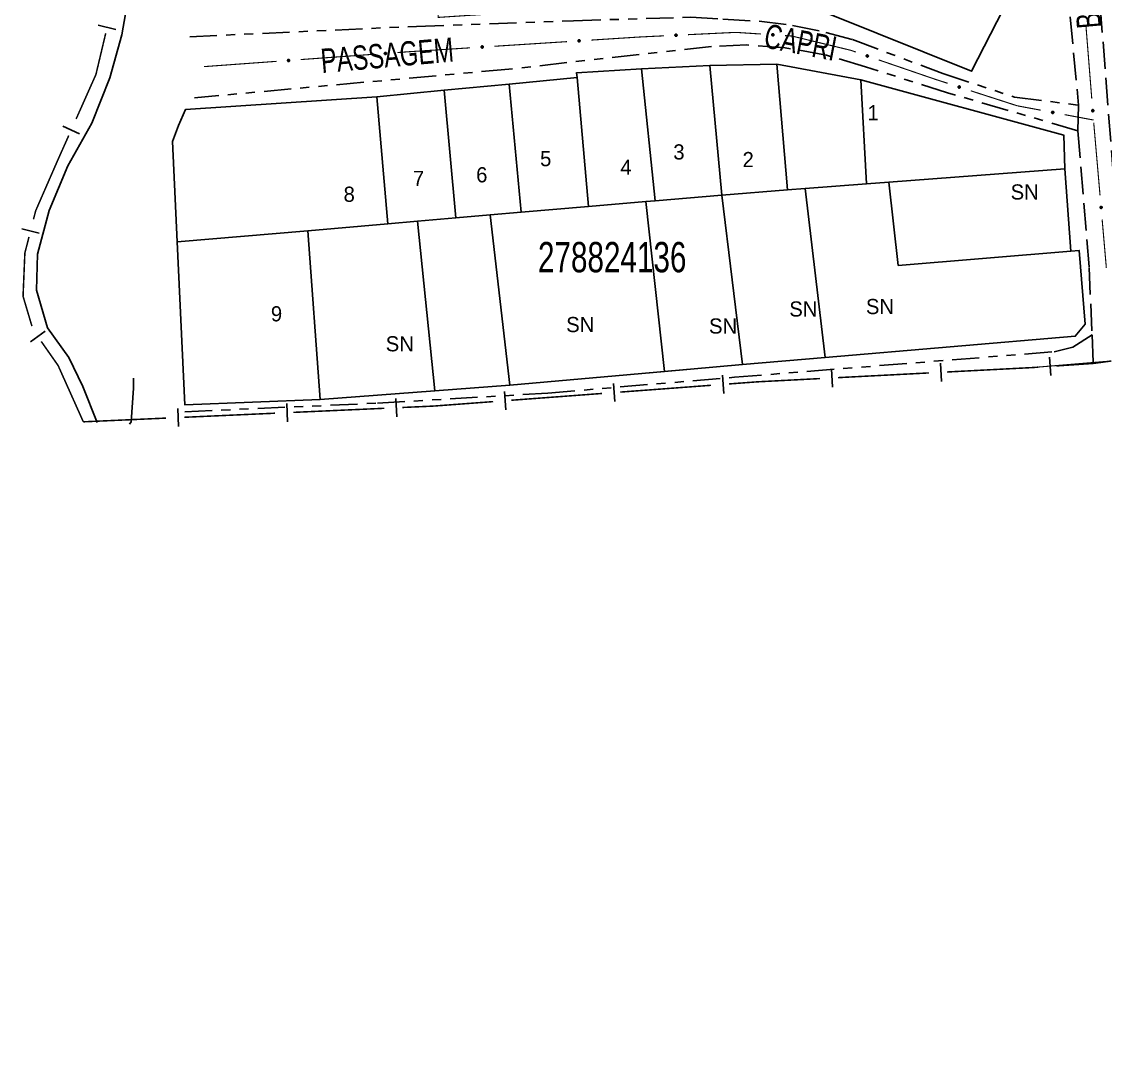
# Model space of a CAD drawing. Extents: x 203555 to 204724, y 4873703 to 4874787.
# Drawn here: x 203559.3 to 203737.9, y 4874128.2 to 4874298.3 of the extents above; entities that cross this region are included whole.
import ezdxf
from ezdxf.enums import TextEntityAlignment as Align

# ---------------------------------------------------------------- set-up
doc = ezdxf.new("R2010")
doc.units = 0
doc.header["$LTSCALE"] = 1.5
doc.header["$MEASUREMENT"] = 0
doc.linetypes.add('TRACO_11', pattern=[8, 3, -1, 3, -1])
doc.linetypes.add('TRACO_25', pattern=[8, 3, -1, 1, -1, 1, -1])
for name, color, linetype in [('CD_MALHA_LOTES', 7, 'CONTINUOUS'), ('CD_TXT_QUADRA', 7, 'CONTINUOUS'), ('HD-CURSO-PERENE', 170, 'CONTINUOUS'), ('HD-PRAIA', 251, 'CONTINUOUS'), ('LM-LIM-SETORES-BAIRROS', 250, 'CONTINUOUS'), ('RU-QUADRA', 210, 'CONTINUOUS'), ('SV-EIXO-RUA-N-PAV', 6, 'CONTINUOUS'), ('SV-EIXO-RUA-PAV', 20, 'CONTINUOUS'), ('SV-RUA-NAO-PAV', 7, 'CONTINUOUS'), ('SV-RUA-PAVIM', 7, 'CONTINUOUS'), ('SV-TXT-RUA-N-PAV', 7, 'CONTINUOUS'), ('SV-TXT-RUA-PAV', 7, 'CONTINUOUS'), ('Th_NmrPort', 1, 'CONTINUOUS')]:
    doc.layers.add(name, color=color, linetype=linetype)
doc.styles.add('ARIAL', font='ARIAL.SHX')

msp = doc.modelspace()

# ---------------------------------------------------------------- linework, layer by layer
at = {"layer": 'CD_MALHA_LOTES', "linetype": 'Continuous', "flags": 128}
for points in [[(203728.41, 4874314.66), (203715.880556, 4874290.084765)], [(203715.880556, 4874290.084765), (203676.578787, 4874305.941931)], [(203650.721229, 4874289.830282), (203661.453152, 4874290.482007)], [(203661.453152, 4874290.482007), (203672.691941, 4874291.035282)], [(203663.694954, 4874268.749894), (203661.453152, 4874290.482007)], [(203672.691941, 4874291.035282), (203683.747282, 4874291.252947)], [(203674.66905, 4874269.682952), (203672.691941, 4874291.035282)], [(203683.747282, 4874291.252947), (203697.619673, 4874288.67196)], [(203685.514184, 4874270.513932), (203683.747282, 4874291.252947)], [(203639.639369, 4874287.975632), (203650.844919, 4874289.052849)], [(203650.844919, 4874289.052849), (203650.721229, 4874289.830282)], [(203652.697471, 4874267.814848), (203650.844919, 4874289.052849)], [(203697.619673, 4874288.67196), (203731.051171, 4874279.542582)], [(203698.544935, 4874271.51238), (203697.619673, 4874288.67196)], [(203617.820628, 4874285.878144), (203628.915486, 4874286.94472)], [(203628.915486, 4874286.94472), (203639.639369, 4874287.975632)], [(203630.833683, 4874265.931949), (203628.915486, 4874286.94472)], [(203641.610737, 4874266.872213), (203639.639369, 4874287.975632)], [(203617.820628, 4874285.878144), (203586.300773, 4874283.797082), (203585.140106, 4874281.167988), (203584.141461, 4874278.477169), (203584.91122, 4874261.96506)], [(203619.631237, 4874264.95457), (203617.820628, 4874285.878144)], [(203731.051171, 4874279.542582), (203731.229359, 4874274.01674)], [(203702.244737, 4874271.795868), (203731.229359, 4874274.01674)], [(203731.229359, 4874274.01674), (203732.231533, 4874260.439242)], [(203688.408696, 4874270.735717), (203685.514184, 4874270.513932)], [(203688.408696, 4874270.735717), (203698.544935, 4874271.51238)], [(203691.745735, 4874242.919482), (203688.408696, 4874270.735717)], [(203702.244737, 4874271.795868), (203698.544935, 4874271.51238)], [(203703.778563, 4874258.060236), (203702.244737, 4874271.795868)], [(203663.694954, 4874268.749894), (203674.66905, 4874269.682952)], [(203674.66905, 4874269.682952), (203685.514184, 4874270.513932)], [(203678.105903, 4874241.763114), (203674.66905, 4874269.682952)], [(203652.697471, 4874267.814848), (203641.610737, 4874266.872213)], [(203662.19046, 4874268.621976), (203652.697471, 4874267.814848)], [(203662.19046, 4874268.621976), (203663.694954, 4874268.749894)], [(203665.218067, 4874240.61952), (203662.19046, 4874268.621976)], [(203624.530528, 4874265.382018), (203619.631237, 4874264.95457)], [(203624.530528, 4874265.382018), (203630.833683, 4874265.931949)], [(203627.389451, 4874237.398737), (203624.530528, 4874265.382018)], [(203636.506051, 4874266.426845), (203630.833683, 4874265.931949)], [(203636.506051, 4874266.426845), (203641.610737, 4874266.872213)], [(203639.773266, 4874238.326041), (203636.506051, 4874266.426845)], [(203584.91122, 4874261.96506), (203606.43287, 4874263.803054)], [(203606.43287, 4874263.803054), (203619.631237, 4874264.95457)], [(203608.474872, 4874235.982407), (203606.43287, 4874263.803054)], [(203584.91122, 4874261.96506), (203586.162914, 4874235.114921)], [(203733.594179, 4874260.553175), (203734.601383, 4874248.399157), (203732.944146, 4874246.412233), (203691.745735, 4874242.919482)], [(203732.231533, 4874260.439242), (203703.778563, 4874258.060236)], [(203732.231533, 4874260.439242), (203733.594179, 4874260.553175)], [(203691.745735, 4874242.919482), (203678.105903, 4874241.763114)], [(203665.218067, 4874240.61952), (203639.773266, 4874238.326041)], [(203678.105903, 4874241.763114), (203665.218067, 4874240.61952)], [(203627.389451, 4874237.398737), (203608.474872, 4874235.982407)], [(203639.773266, 4874238.326041), (203627.389451, 4874237.398737)], [(203586.162914, 4874235.114921), (203608.474872, 4874235.982407)]]:
    msp.add_lwpolyline(points, dxfattribs=at)
at = {"layer": 'HD-CURSO-PERENE', "linetype": 'Continuous'}
msp.add_polyline3d([(203571.693726, 4874232.181125, 2.282134), (203569.351568, 4874238.131266, 2.282134), (203567.069598, 4874242.913961, 2.282134), (203563.546529, 4874247.817144, 2.282134), (203561.692812, 4874254.012677, 2.282134), (203561.868386, 4874259.919332, 2.282134), (203563.834223, 4874267.107963, 2.282134), (203566.884962, 4874274.477807, 2.282134), (203570.834623, 4874281.547974, 2.282134), (203573.822348, 4874289.007827, 2.282134), (203575.794146, 4874296.075239, 2.282134), (203577.014163, 4874303.084283, 2.282134)], dxfattribs=at)
at = {"layer": 'HD-PRAIA', "linetype": 'Continuous'}
msp.add_polyline3d([(203577.074079, 4874231.895336, 3.242477), (203577.346954, 4874232.30336, 3.242477), (203577.701952, 4874237.851357, 3.242477), (203577.730782, 4874239.505929, 3.242477)], dxfattribs=at)
at = {"layer": 'LM-LIM-SETORES-BAIRROS'}
for points in [[(203574.821886, 4874296.975081), (203571.903077, 4874297.668298)], [(203568.812808, 4874279.793822), (203566.072546, 4874281.014872)], [(203562.181772, 4874263.373056), (203559.275018, 4874264.115206)], [(203563.164452, 4874247.217093), (203560.706757, 4874245.496706)], [(203728.710054, 4874242.937909), (203728.913188, 4874239.944794)], [(203692.785062, 4874241.028722), (203692.940348, 4874238.032744)], [(203710.760931, 4874241.960441), (203710.916218, 4874238.964463)], [(203656.83331, 4874238.620322), (203657.057402, 4874235.628703)], [(203674.783023, 4874239.96487), (203675.007114, 4874236.973251)], [(203638.883597, 4874237.275774), (203639.107689, 4874234.284155)], [(203602.9858, 4874235.309142), (203603.120409, 4874232.312163)], [(203620.967671, 4874236.116796), (203621.10228, 4874233.119818)], [(203585.003929, 4874234.501487), (203585.138538, 4874231.504508)]]:
    msp.add_lwpolyline(points, dxfattribs=at)
at = {"layer": 'LM-LIM-SETORES-BAIRROS', "const_width": 0.25}
for points in [[(203571.515293, 4874289.544054), (203573.131409, 4874296.348753)], [(203568.25671, 4874282.231189), (203571.512843, 4874289.538555)], [(203571.512843, 4874289.538555), (203571.515293, 4874289.544054)], [(203565.138463, 4874275.233262), (203567.035661, 4874279.490926)], [(203561.579302, 4874267.076851), (203565.002974, 4874274.922766)], [(203565.002974, 4874274.922766), (203565.138463, 4874275.233262)], [(203561.470545, 4874266.650884), (203561.579302, 4874267.076851)], [(203561.223161, 4874265.681967), (203561.470545, 4874266.650884)], [(203559.799722, 4874260.106828), (203560.481012, 4874262.775214)], [(203559.78948, 4874259.861027), (203559.799722, 4874260.106828)], [(203559.503125, 4874252.988506), (203559.78948, 4874259.861027)], [(203559.537753, 4874252.872029), (203559.503125, 4874252.988506)], [(203560.962605, 4874248.079347), (203559.537753, 4874252.872029)], [(203565.286762, 4874241.569532), (203562.509067, 4874245.537668)], [(203736.787422, 4874242.04058), (203735.928253, 4874241.924337)], [(203738.924878, 4874242.329772), (203736.787422, 4874242.04058)], [(203565.350654, 4874241.426917), (203565.286762, 4874241.569532)], [(203569.439116, 4874232.300884), (203565.350654, 4874241.426917)], [(203708.841256, 4874240.358927), (203693.861364, 4874239.582495)], [(203725.860132, 4874241.241044), (203711.837234, 4874240.514214)], [(203726.816211, 4874241.305928), (203725.860132, 4874241.241044)], [(203735.928253, 4874241.924337), (203729.809326, 4874241.509063)], [(203680.545502, 4874238.892314), (203675.892275, 4874238.543758)], [(203680.878791, 4874238.909587), (203680.545502, 4874238.892314)], [(203690.865386, 4874239.427209), (203680.878791, 4874238.909587)], [(203654.950943, 4874236.975118), (203639.992849, 4874235.854661)], [(203672.900656, 4874238.319666), (203657.942562, 4874237.19921)], [(203627.160401, 4874234.89343), (203622.033968, 4874234.663177)], [(203628.026374, 4874234.958296), (203627.160401, 4874234.89343)], [(203637.001231, 4874235.63057), (203628.026374, 4874234.958296)], [(203601.055119, 4874233.720913), (203586.070226, 4874233.047867)], [(203619.03699, 4874234.528568), (203604.052097, 4874233.855522)], [(203570.08634, 4874232.329952), (203569.439116, 4874232.300884)], [(203583.073247, 4874232.913258), (203570.08634, 4874232.329952)]]:
    msp.add_lwpolyline(points, dxfattribs=at)
at = {"layer": 'RU-QUADRA', "linetype": 'Continuous', "const_width": 0.18, "flags": 128}
for points in [[(203725.19312, 4874359.850662), (203726.5588, 4874340.471883), (203728.41, 4874314.66), (203727.396079, 4874312.671297), (203722.710442, 4874303.47965), (203720.822647, 4874299.777275), (203716.43, 4874291.16), (203715.880556, 4874290.084765), (203676.578787, 4874305.941931), (203677.031109, 4874300.365656), (203664.341547, 4874301.336474), (203651.866854, 4874300.52184), (203627.95, 4874298.96), (203627.51, 4874304.93), (203589.34, 4874302.81), (203590.580836, 4874340.639703), (203559.489405, 4874353.184226), (203580.47, 4874390.73), (203634.4, 4874445.34), (203652.41, 4874429.21), (203662.2, 4874419.9), (203688.84, 4874394.59)], [(203731.051171, 4874279.542582), (203697.619673, 4874288.67196), (203683.747282, 4874291.252947), (203672.691941, 4874291.035282), (203661.453152, 4874290.482007), (203650.721229, 4874289.830282), (203650.844919, 4874289.052849), (203639.639369, 4874287.975632), (203628.915486, 4874286.94472), (203617.820628, 4874285.878144), (203586.300773, 4874283.797082), (203585.140106, 4874281.167988), (203584.141461, 4874278.477169), (203584.91122, 4874261.96506), (203586.162914, 4874235.114921), (203608.474872, 4874235.982407), (203627.389451, 4874237.398737), (203639.773266, 4874238.326041), (203665.218067, 4874240.61952), (203678.105903, 4874241.763114), (203732.944146, 4874246.412233), (203734.601383, 4874248.399157), (203733.594179, 4874260.553175), (203732.231533, 4874260.439242), (203731.229359, 4874274.01674)]]:
    msp.add_lwpolyline(points, close=True, dxfattribs=at)
at = {"layer": 'SV-EIXO-RUA-N-PAV', "const_width": 0.18}
for points in [[(203653.163991, 4874295.21915), (203660.149774, 4874295.665052)], [(203660.149774, 4874295.665052), (203661.138019, 4874295.72813)], [(203661.138019, 4874295.72813), (203665.143137, 4874295.920684)], [(203669.138522, 4874296.11277), (203676.130446, 4874296.448921)], [(203676.130446, 4874296.448921), (203677.008422, 4874296.49113)], [(203677.008422, 4874296.49113), (203681.120504, 4874296.220003)], [(203685.111837, 4874295.956837), (203686.109671, 4874295.891046)], [(203686.109671, 4874295.891046), (203686.266156, 4874295.88073)], [(203686.266156, 4874295.88073), (203695.832945, 4874293.564559)], [(203622.886281, 4874293.286529), (203633.204609, 4874293.945146)], [(203637.196485, 4874294.199947), (203649.172114, 4874294.964349)], [(203605.272129, 4874292.005501), (203617.240519, 4874292.875929)], [(203621.229982, 4874293.166072), (203622.227348, 4874293.238608)], [(203622.227348, 4874293.238608), (203622.886281, 4874293.286529)], [(203695.832945, 4874293.564559), (203695.930824, 4874293.540863)], [(203695.930824, 4874293.540863), (203696.781453, 4874293.249041)], [(203589.314276, 4874290.844929), (203601.282666, 4874291.715358)], [(203700.564994, 4874291.951038), (203709.077963, 4874289.03053)], [(203709.077963, 4874289.03053), (203709.868293, 4874288.759395)], [(203709.868293, 4874288.759395), (203711.927785, 4874288.093544)], [(203715.733809, 4874286.863025), (203723.345858, 4874284.401987)], [(203723.345858, 4874284.401987), (203723.398828, 4874284.384861)], [(203723.398828, 4874284.384861), (203727.276487, 4874283.662706)], [(203731.208874, 4874282.930359), (203735.141261, 4874282.198011)], [(203735.141261, 4874282.198011), (203735.962897, 4874282.044994)], [(203725.860132, 4874241.241044), (203737.818681, 4874242.23759)]]:
    msp.add_lwpolyline(points, dxfattribs=at)
at = {"layer": 'SV-EIXO-RUA-N-PAV'}
for points in [[(203666.992029, 4874296.119781), (203667.024395, 4874296.156447), (203667.059711, 4874296.181342), (203667.095141, 4874296.193628), (203667.129282, 4874296.19632), (203667.164519, 4874296.195141), (203667.199783, 4874296.186114), (203667.236703, 4874296.167425), (203667.273713, 4874296.135215), (203667.296837, 4874296.097362), (203667.31074, 4874296.063271), (203667.315598, 4874296.027833), (203667.313878, 4874295.993621), (203667.30329, 4874295.957301), (203667.283986, 4874295.920071), (203667.250697, 4874295.88364), (203667.215907, 4874295.859471), (203667.181325, 4874295.848488), (203667.145668, 4874295.84383), (203667.109708, 4874295.845465), (203667.075143, 4874295.854526), (203667.037693, 4874295.87403), (203667.002171, 4874295.907363), (203666.97767, 4874295.941786), (203666.966204, 4874295.976205), (203666.962409, 4874296.011413), (203666.963162, 4874296.04677), (203666.97076, 4874296.082596), (203666.992029, 4874296.119781)], [(203682.980044, 4874296.207715), (203683.016367, 4874296.240466), (203683.054283, 4874296.261186), (203683.09088, 4874296.269366), (203683.125105, 4874296.268162), (203683.15998, 4874296.262986), (203683.19399, 4874296.250011), (203683.228547, 4874296.227248), (203683.261657, 4874296.191041), (203683.28033, 4874296.150805), (203683.290269, 4874296.115355), (203683.291068, 4874296.079595), (203683.285473, 4874296.045799), (203683.270826, 4874296.010918), (203683.247416, 4874295.976122), (203683.210203, 4874295.94371), (203683.172893, 4874295.923652), (203683.137286, 4874295.916669), (203683.10133, 4874295.916093), (203683.065789, 4874295.921804), (203683.032478, 4874295.934734), (203682.997487, 4874295.958367), (203682.965983, 4874295.99552), (203682.945552, 4874296.032505), (203682.938071, 4874296.068004), (203682.938301, 4874296.103415), (203682.943067, 4874296.138458), (203682.954687, 4874296.173188), (203682.980044, 4874296.207715)], [(203635.050146, 4874294.173251), (203635.081933, 4874294.210422), (203635.116853, 4874294.235868), (203635.152087, 4874294.248708), (203635.18618, 4874294.251936), (203635.221432, 4874294.251311), (203635.256833, 4874294.242839), (203635.294042, 4874294.224732), (203635.331553, 4874294.193107), (203635.355269, 4874294.155622), (203635.369706, 4874294.121753), (203635.375119, 4874294.086396), (203635.373937, 4874294.052161), (203635.363921, 4874294.015679), (203635.345204, 4874293.97815), (203635.312491, 4874293.941201), (203635.278085, 4874293.916489), (203635.243679, 4874293.904964), (203635.208099, 4874293.899747), (203635.172118, 4874293.900818), (203635.137415, 4874293.909334), (203635.099664, 4874293.928248), (203635.063623, 4874293.961019), (203635.038584, 4874293.995053), (203635.026579, 4874294.029288), (203635.022231, 4874294.064432), (203635.022429, 4874294.099796), (203635.029464, 4874294.135738), (203635.050146, 4874294.173251)], [(203651.017652, 4874295.192454), (203651.049438, 4874295.229625), (203651.084358, 4874295.255071), (203651.119592, 4874295.267911), (203651.153686, 4874295.27114), (203651.188937, 4874295.270514), (203651.224339, 4874295.262042), (203651.261548, 4874295.243935), (203651.299058, 4874295.21231), (203651.322774, 4874295.174825), (203651.337211, 4874295.140956), (203651.342624, 4874295.105599), (203651.341443, 4874295.071364), (203651.331426, 4874295.034882), (203651.312709, 4874294.997353), (203651.279996, 4874294.960404), (203651.24559, 4874294.935693), (203651.211185, 4874294.924168), (203651.175605, 4874294.918951), (203651.139623, 4874294.920021), (203651.10492, 4874294.928537), (203651.067169, 4874294.947451), (203651.031128, 4874294.980222), (203651.006089, 4874295.014256), (203650.994084, 4874295.048491), (203650.989737, 4874295.083635), (203650.989934, 4874295.119), (203650.996969, 4874295.154941), (203651.017652, 4874295.192454)], [(203619.083963, 4874293.12037), (203619.11542, 4874293.15782), (203619.150113, 4874293.183574), (203619.185232, 4874293.196726), (203619.219295, 4874293.200256), (203619.254551, 4874293.199943), (203619.290026, 4874293.191785), (203619.327394, 4874293.174008), (203619.365183, 4874293.142717), (203619.38923, 4874293.105443), (203619.403966, 4874293.071703), (203619.409693, 4874293.036395), (203619.408814, 4874293.002151), (203619.399121, 4874292.965582), (203619.380737, 4874292.927889), (203619.348353, 4874292.890652), (203619.314167, 4874292.865637), (203619.279865, 4874292.853807), (203619.244332, 4874292.848275), (203619.208343, 4874292.849027), (203619.173566, 4874292.857236), (203619.135649, 4874292.875814), (203619.099319, 4874292.908265), (203619.07398, 4874292.942076), (203619.061672, 4874292.976203), (203619.057013, 4874293.011307), (203619.056898, 4874293.046672), (203619.063614, 4874293.082674), (203619.083963, 4874293.12037)], [(203698.573039, 4874292.750787), (203698.616665, 4874292.772897), (203698.65868, 4874292.782979), (203698.696143, 4874292.781302), (203698.728861, 4874292.771187), (203698.761168, 4874292.757069), (203698.7906, 4874292.73565), (203698.818, 4874292.70464), (203698.840487, 4874292.661034), (203698.847986, 4874292.617314), (203698.848306, 4874292.580498), (203698.839724, 4874292.545774), (203698.825483, 4874292.514619), (203698.802223, 4874292.484783), (203698.770526, 4874292.457322), (203698.726131, 4874292.435772), (203698.684873, 4874292.426171), (203698.648679, 4874292.428745), (203698.613825, 4874292.437594), (203698.581015, 4874292.452402), (203698.552245, 4874292.473595), (203698.524654, 4874292.505558), (203698.503965, 4874292.549658), (203698.493919, 4874292.590699), (203698.495984, 4874292.626919), (203698.505469, 4874292.661037), (203698.519234, 4874292.693613), (203698.539535, 4874292.724095), (203698.573039, 4874292.750787)], [(203603.12611, 4874291.959798), (203603.157567, 4874291.997248), (203603.19226, 4874292.023002), (203603.227379, 4874292.036154), (203603.261442, 4874292.039685), (203603.296698, 4874292.039371), (203603.332173, 4874292.031213), (203603.369541, 4874292.013436), (203603.40733, 4874291.982145), (203603.431377, 4874291.944871), (203603.446113, 4874291.911131), (203603.45184, 4874291.875824), (203603.450961, 4874291.84158), (203603.441268, 4874291.80501), (203603.422884, 4874291.767317), (203603.3905, 4874291.73008), (203603.356314, 4874291.705065), (203603.322012, 4874291.693235), (203603.286479, 4874291.687703), (203603.25049, 4874291.688455), (203603.215713, 4874291.696664), (203603.177796, 4874291.715243), (203603.141466, 4874291.747693), (203603.116127, 4874291.781504), (203603.103819, 4874291.815631), (203603.09916, 4874291.850736), (203603.099045, 4874291.8861), (203603.105761, 4874291.922102), (203603.12611, 4874291.959798)], [(203713.727948, 4874287.627227), (203713.771174, 4874287.65011), (203713.813003, 4874287.660937), (203713.85049, 4874287.659926), (203713.883383, 4874287.650395), (203713.915936, 4874287.636854), (203713.945744, 4874287.615961), (203713.973691, 4874287.585443), (203713.99695, 4874287.542243), (203714.005225, 4874287.498664), (203714.0062, 4874287.46186), (203713.998236, 4874287.426989), (203713.984552, 4874287.395585), (203713.961825, 4874287.36534), (203713.930623, 4874287.33732), (203713.886617, 4874287.314984), (203713.845536, 4874287.304651), (203713.809303, 4874287.306581), (203713.774297, 4874287.314809), (203713.741228, 4874287.329031), (203713.712086, 4874287.349709), (203713.683931, 4874287.381176), (203713.662461, 4874287.424902), (203713.651687, 4874287.465757), (203713.653108, 4874287.502008), (203713.661984, 4874287.53629), (203713.675169, 4874287.569105), (203713.694923, 4874287.599944), (203713.727948, 4874287.627227)], [(203729.121583, 4874283.431058), (203729.161517, 4874283.459294), (203729.201613, 4874283.475395), (203729.23892, 4874283.479199), (203729.272764, 4874283.473964), (203729.306784, 4874283.464709), (203729.339025, 4874283.44781), (203729.370655, 4874283.421128), (203729.39926, 4874283.381267), (203729.413055, 4874283.339109), (203729.418741, 4874283.302733), (203729.415314, 4874283.267129), (203729.40577, 4874283.23423), (203729.387109, 4874283.20132), (203729.359756, 4874283.169531), (203729.318978, 4874283.141737), (203729.279561, 4874283.126222), (203729.24338, 4874283.12349), (203729.207607, 4874283.127161), (203729.172988, 4874283.137026), (203729.141435, 4874283.153797), (203729.109478, 4874283.181394), (203729.082579, 4874283.222006), (203729.066655, 4874283.261143), (203729.063416, 4874283.297276), (203729.067823, 4874283.332413), (203729.076691, 4874283.366648), (203729.092329, 4874283.399765), (203729.121583, 4874283.431058)]]:
    msp.add_lwpolyline(points, close=True, dxfattribs=at)
for points in [[(203666.962409, 4874296.011413), (203667.31074, 4874296.063271)], [(203666.963162, 4874296.04677), (203667.296837, 4874296.097362)], [(203666.966204, 4874295.976205), (203667.315598, 4874296.027833)], [(203666.966515, 4874296.030368), (203667.298734, 4874296.081859)], [(203666.966922, 4874295.993503), (203667.311538, 4874296.042857)], [(203666.97076, 4874296.082596), (203667.273713, 4874296.135215)], [(203666.971692, 4874296.064769), (203667.280675, 4874296.116509)], [(203666.97544, 4874295.958394), (203667.311748, 4874296.010081)], [(203666.97767, 4874295.941786), (203667.313878, 4874295.993621)], [(203666.98232, 4874296.099433), (203667.251778, 4874296.149272)], [(203666.992029, 4874296.119781), (203667.236703, 4874296.167425)], [(203666.992136, 4874295.923678), (203667.303911, 4874295.974186)], [(203667.002171, 4874295.907363), (203667.30329, 4874295.957301)], [(203667.010471, 4874296.139037), (203667.210876, 4874296.175994)], [(203667.023694, 4874295.892409), (203667.290622, 4874295.938028)], [(203667.024395, 4874296.156447), (203667.199783, 4874296.186114)], [(203667.037693, 4874295.87403), (203667.283986, 4874295.920071)], [(203667.044466, 4874296.170725), (203667.173356, 4874296.189217)], [(203667.059711, 4874296.181342), (203667.164519, 4874296.195141)], [(203667.061804, 4874295.866919), (203667.259615, 4874295.901019)], [(203667.075143, 4874295.854526), (203667.250697, 4874295.88364)], [(203667.096729, 4874295.850839), (203667.226917, 4874295.870759)], [(203667.109708, 4874295.845465), (203667.215907, 4874295.859471)], [(203682.938071, 4874296.068004), (203683.291068, 4874296.079595)], [(203682.938301, 4874296.103415), (203683.290269, 4874296.115355)], [(203682.94075, 4874296.085108), (203683.288742, 4874296.094983)], [(203682.943067, 4874296.138458), (203683.28033, 4874296.150805)], [(203682.944536, 4874296.12178), (203683.280453, 4874296.135187)], [(203682.945224, 4874296.049258), (203683.285226, 4874296.062395)], [(203682.945552, 4874296.032505), (203683.285473, 4874296.045799)], [(203682.953588, 4874296.155371), (203683.266449, 4874296.171665)], [(203682.954687, 4874296.173188), (203683.261657, 4874296.191041)], [(203682.957867, 4874296.01287), (203683.273361, 4874296.027623)], [(203682.965983, 4874295.99552), (203683.270826, 4874296.010918)], [(203682.968086, 4874296.188602), (203683.241462, 4874296.207499)], [(203682.980044, 4874296.207715), (203683.228547, 4874296.227248)], [(203682.985667, 4874295.978217), (203683.25605, 4874295.99321)], [(203682.997487, 4874295.958367), (203683.247416, 4874295.976122)], [(203683.000554, 4874296.224751), (203683.203862, 4874296.238696)], [(203683.016367, 4874296.240466), (203683.19399, 4874296.250011)], [(203683.020634, 4874295.948562), (203683.221038, 4874295.959963)], [(203683.032478, 4874295.934734), (203683.210203, 4874295.94371)], [(203683.03793, 4874296.252371), (203683.168087, 4874296.256097)], [(203683.053506, 4874295.928618), (203683.185114, 4874295.933615)], [(203683.054283, 4874296.261186), (203683.15998, 4874296.262986)], [(203683.065789, 4874295.921804), (203683.172893, 4874295.923652)], [(203635.022231, 4874294.064432), (203635.369706, 4874294.121753)], [(203635.022429, 4874294.099796), (203635.355269, 4874294.155622)], [(203635.02604, 4874294.083449), (203635.357409, 4874294.14015)], [(203635.026579, 4874294.029288), (203635.375119, 4874294.086396)], [(203635.027025, 4874294.046595), (203635.370824, 4874294.101354)], [(203635.029464, 4874294.135738), (203635.331553, 4874294.193107)], [(203635.030676, 4874294.117927), (203635.338808, 4874294.174512)], [(203635.036094, 4874294.011624), (203635.371548, 4874294.068585)], [(203635.038584, 4874293.995053), (203635.373937, 4874294.052161)], [(203635.040759, 4874294.152753), (203635.3094, 4874294.206818)], [(203635.050146, 4874294.173251), (203635.294042, 4874294.224732)], [(203635.053333, 4874293.977174), (203635.364276, 4874294.032572)], [(203635.063623, 4874293.961019), (203635.363921, 4874294.015679)], [(203635.068284, 4874294.192795), (203635.268084, 4874294.232894)], [(203635.081933, 4874294.210422), (203635.256833, 4874294.242839)], [(203635.085378, 4874293.946405), (203635.351557, 4874293.99621)], [(203635.099664, 4874293.928248), (203635.345204, 4874293.97815)], [(203635.101777, 4874294.225013), (203635.230361, 4874294.245526)], [(203635.116853, 4874294.235868), (203635.221432, 4874294.251311)], [(203635.123884, 4874293.921516), (203635.321135, 4874293.958718)], [(203635.137415, 4874293.909334), (203635.312491, 4874293.941201)], [(203650.989737, 4874295.083635), (203651.337211, 4874295.140956)], [(203650.989934, 4874295.119), (203651.322774, 4874295.174825)], [(203650.993546, 4874295.102652), (203651.324915, 4874295.159353)], [(203650.994084, 4874295.048491), (203651.342624, 4874295.105599)], [(203650.994531, 4874295.065798), (203651.338329, 4874295.120558)], [(203650.996969, 4874295.154941), (203651.299058, 4874295.21231)], [(203650.998181, 4874295.13713), (203651.306314, 4874295.193715)], [(203651.003599, 4874295.030827), (203651.339054, 4874295.087789)], [(203651.006089, 4874295.014256), (203651.341443, 4874295.071364)], [(203651.008264, 4874295.171956), (203651.276906, 4874295.226021)], [(203651.017652, 4874295.192454), (203651.261548, 4874295.243935)], [(203651.020839, 4874294.996377), (203651.331781, 4874295.051775)], [(203651.031128, 4874294.980222), (203651.331426, 4874295.034882)], [(203651.035789, 4874295.211998), (203651.23559, 4874295.252097)], [(203651.049438, 4874295.229625), (203651.224339, 4874295.262042)], [(203651.052883, 4874294.965608), (203651.319062, 4874295.015413)], [(203651.067169, 4874294.947451), (203651.312709, 4874294.997353)], [(203651.069282, 4874295.244216), (203651.197866, 4874295.264729)], [(203651.084358, 4874295.255071), (203651.188937, 4874295.270514)], [(203651.091389, 4874294.940719), (203651.28864, 4874294.977921)], [(203651.10492, 4874294.928537), (203651.279996, 4874294.960404)], [(203651.126563, 4874294.92519), (203651.256421, 4874294.947152)], [(203651.139623, 4874294.920021), (203651.24559, 4874294.935693)], [(203619.056898, 4874293.046672), (203619.38923, 4874293.105443)], [(203619.057013, 4874293.011307), (203619.403966, 4874293.071703)], [(203619.060654, 4874293.030357), (203619.391507, 4874293.089991)], [(203619.061672, 4874292.976203), (203619.409693, 4874293.036395)], [(203619.061965, 4874292.993513), (203619.405265, 4874293.051316)], [(203619.063614, 4874293.082674), (203619.365183, 4874293.142717)], [(203619.064984, 4874293.064875), (203619.372603, 4874293.124187)], [(203619.071343, 4874292.958624), (203619.40628, 4874293.018554)], [(203619.07398, 4874292.942076), (203619.408814, 4874293.002151)], [(203619.074758, 4874293.099789), (203619.34291, 4874293.156231)], [(203619.083963, 4874293.12037), (203619.327394, 4874293.174008)], [(203619.088887, 4874292.924329), (203619.399327, 4874292.982477)], [(203619.099319, 4874292.908265), (203619.399121, 4874292.965582)], [(203619.101927, 4874293.140073), (203619.301365, 4874293.18194)], [(203619.11542, 4874293.15782), (203619.290026, 4874293.191785)], [(203619.121202, 4874292.893844), (203619.38693, 4874292.946004)], [(203619.135133, 4874293.172587), (203619.263531, 4874293.194238)], [(203619.135649, 4874292.875814), (203619.380737, 4874292.927889)], [(203619.150113, 4874293.183574), (203619.254551, 4874293.199943)], [(203619.159927, 4874292.869298), (203619.356841, 4874292.908245)], [(203619.173566, 4874292.857236), (203619.348353, 4874292.890652)], [(203619.195237, 4874292.85408), (203619.324896, 4874292.877191)], [(203619.208343, 4874292.849027), (203619.314167, 4874292.865637)], [(203635.159057, 4874293.905987), (203635.288916, 4874293.927948)], [(203635.172118, 4874293.900818), (203635.278085, 4874293.916489)], [(203698.493919, 4874292.590699), (203698.825483, 4874292.514619)], [(203698.495984, 4874292.626919), (203698.839724, 4874292.545774)], [(203698.497985, 4874292.606955), (203698.829586, 4874292.530701)], [(203698.50067, 4874292.568527), (203698.809039, 4874292.500243)], [(203698.503044, 4874292.642727), (203698.841504, 4874292.561235)], [(203698.503965, 4874292.549658), (203698.802223, 4874292.484783)], [(203698.505469, 4874292.661037), (203698.848306, 4874292.580498)], [(203698.51629, 4874292.677133), (203698.844019, 4874292.602207)], [(203698.518438, 4874292.527809), (203698.783329, 4874292.471556)], [(203698.519234, 4874292.693613), (203698.847986, 4874292.617314)], [(203698.524654, 4874292.505558), (203698.770526, 4874292.457322)], [(203698.533813, 4874292.707186), (203698.840043, 4874292.641078)], [(203698.539535, 4874292.724095), (203698.840487, 4874292.661034)], [(203698.54443, 4874292.49004), (203698.74084, 4874292.448625)], [(203698.552245, 4874292.473595), (203698.726131, 4874292.435772)], [(203698.556499, 4874292.735468), (203698.8253, 4874292.682201)], [(203698.570941, 4874292.462192), (203698.699274, 4874292.432591)], [(203698.573039, 4874292.750787), (203698.818, 4874292.70464)], [(203698.581015, 4874292.452402), (203698.684873, 4874292.426171)], [(203698.597292, 4874292.761865), (203698.797168, 4874292.722146)], [(203698.616665, 4874292.772897), (203698.7906, 4874292.73565)], [(203698.640591, 4874292.778748), (203698.767191, 4874292.748299)], [(203698.65868, 4874292.782979), (203698.761168, 4874292.757069)], [(203603.099045, 4874291.8861), (203603.431377, 4874291.944871)], [(203603.09916, 4874291.850736), (203603.446113, 4874291.911131)], [(203603.102801, 4874291.869785), (203603.433654, 4874291.929419)], [(203603.103819, 4874291.815631), (203603.45184, 4874291.875824)], [(203603.104112, 4874291.832941), (203603.447412, 4874291.890744)], [(203603.105761, 4874291.922102), (203603.40733, 4874291.982145)], [(203603.107131, 4874291.904303), (203603.41475, 4874291.963615)], [(203603.11349, 4874291.798052), (203603.448427, 4874291.857982)], [(203603.116127, 4874291.781504), (203603.450961, 4874291.84158)], [(203603.116905, 4874291.939217), (203603.385057, 4874291.995659)], [(203603.12611, 4874291.959798), (203603.369541, 4874292.013436)], [(203603.131034, 4874291.763757), (203603.441474, 4874291.821906)], [(203603.141466, 4874291.747693), (203603.441268, 4874291.80501)], [(203603.144074, 4874291.979501), (203603.343512, 4874292.021368)], [(203603.157567, 4874291.997248), (203603.332173, 4874292.031213)], [(203603.163349, 4874291.733272), (203603.429077, 4874291.785433)], [(203603.17728, 4874292.012015), (203603.305678, 4874292.033666)], [(203603.177796, 4874291.715243), (203603.422884, 4874291.767317)], [(203603.19226, 4874292.023002), (203603.296698, 4874292.039371)], [(203603.202074, 4874291.708726), (203603.398988, 4874291.747673)], [(203603.215713, 4874291.696664), (203603.3905, 4874291.73008)], [(203603.237384, 4874291.693508), (203603.367043, 4874291.716619)], [(203603.25049, 4874291.688455), (203603.356314, 4874291.705065)], [(203713.651687, 4874287.465757), (203713.984552, 4874287.395585)], [(203713.653108, 4874287.502008), (203713.998236, 4874287.426989)], [(203713.655463, 4874287.482083), (203713.988368, 4874287.411738)], [(203713.658831, 4874287.443709), (203713.968366, 4874287.380919)], [(203713.659885, 4874287.517939), (203713.999741, 4874287.442479)], [(203713.661984, 4874287.53629), (203714.0062, 4874287.46186)], [(203713.662461, 4874287.424902), (203713.961825, 4874287.36534)], [(203713.672517, 4874287.552575), (203714.001527, 4874287.483489)], [(203713.675169, 4874287.569105), (203714.005225, 4874287.498664)], [(203713.67732, 4874287.403313), (203713.94317, 4874287.35178)], [(203713.683931, 4874287.381176), (203713.930623, 4874287.33732)], [(203713.689503, 4874287.582935), (203713.996861, 4874287.522283)], [(203713.694923, 4874287.599944), (203713.99695, 4874287.542243)], [(203713.70398, 4874287.366013), (203713.901095, 4874287.328097)], [(203713.711683, 4874287.611616), (203713.981388, 4874287.563138)], [(203713.712086, 4874287.349709), (203713.886617, 4874287.314984)], [(203713.727948, 4874287.627227), (203713.973691, 4874287.585443)], [(203713.730982, 4874287.33864), (203713.859822, 4874287.311326)], [(203713.741228, 4874287.329031), (203713.845536, 4874287.304651)], [(203713.752, 4874287.638735), (203713.952551, 4874287.602576)], [(203713.771174, 4874287.65011), (203713.945744, 4874287.615961)], [(203713.794992, 4874287.656385), (203713.922113, 4874287.628192)], [(203713.813003, 4874287.660937), (203713.915936, 4874287.636854)], [(203729.063416, 4874283.297276), (203729.415314, 4874283.267129)], [(203729.066655, 4874283.261143), (203729.40577, 4874283.23423)], [(203729.067823, 4874283.332413), (203729.418741, 4874283.302733)], [(203729.068094, 4874283.313945), (203729.414821, 4874283.282684)], [(203729.068306, 4874283.277818), (203729.407483, 4874283.250739)], [(203729.076181, 4874283.349915), (203729.411334, 4874283.323585)], [(203729.076567, 4874283.240192), (203729.391598, 4874283.21761)], [(203729.076691, 4874283.366648), (203729.413055, 4874283.339109)], [(203729.082579, 4874283.222006), (203729.387109, 4874283.20132)], [(203729.089134, 4874283.382202), (203729.401732, 4874283.361461)], [(203729.092329, 4874283.399765), (203729.39926, 4874283.381267)], [(203729.107453, 4874283.41349), (203729.381148, 4874283.399994)], [(203729.121583, 4874283.431058), (203729.370655, 4874283.421128)], [(203729.14396, 4874283.445554), (203729.347492, 4874283.435409)], [(203729.161517, 4874283.459294), (203729.339025, 4874283.44781)], [(203729.184334, 4874283.468571), (203729.314021, 4874283.456911)], [(203729.201613, 4874283.475395), (203729.306784, 4874283.464709)], [(203729.100083, 4874283.202501), (203729.370346, 4874283.18548)], [(203729.109478, 4874283.181394), (203729.359756, 4874283.169531)], [(203729.131306, 4874283.168926), (203729.331656, 4874283.156598)], [(203729.141435, 4874283.153797), (203729.318978, 4874283.141737)], [(203729.161595, 4874283.145242), (203729.292873, 4874283.134673)], [(203729.172988, 4874283.137026), (203729.279561, 4874283.126222)]]:
    msp.add_lwpolyline(points, dxfattribs=at)
at = {"layer": 'SV-EIXO-RUA-PAV', "const_width": 0.18}
for points in [[(203734.723642, 4874297.538208), (203735.680429, 4874285.576412)], [(203736.002558, 4874281.589414), (203737.043309, 4874269.634631)], [(203737.390226, 4874265.649703), (203738.084059, 4874257.679848)]]:
    msp.add_lwpolyline(points, dxfattribs=at)
at = {"layer": 'SV-EIXO-RUA-PAV'}
for points in [[(203735.938168, 4874283.734779), (203735.975844, 4874283.703594), (203736.001848, 4874283.669088), (203736.015254, 4874283.634065), (203736.019029, 4874283.600028), (203736.01897, 4874283.564771), (203736.011068, 4874283.529238), (203735.993562, 4874283.491742), (203735.962544, 4874283.453728), (203735.925445, 4874283.429413), (203735.891812, 4874283.414434), (203735.856547, 4874283.408453), (203735.822298, 4874283.409084), (203735.785659, 4874283.418513), (203735.747835, 4874283.436625), (203735.710365, 4874283.468739), (203735.685103, 4874283.502743), (203735.673026, 4874283.536959), (203735.667238, 4874283.572451), (203735.66773, 4874283.608445), (203735.675688, 4874283.64328), (203735.693992, 4874283.681331), (203735.726179, 4874283.717893), (203735.759807, 4874283.743476), (203735.793844, 4874283.75603), (203735.828914, 4874283.760942), (203735.864277, 4874283.761312), (203735.900327, 4874283.754856), (203735.938168, 4874283.734779)], [(203737.313972, 4874267.794853), (203737.351866, 4874267.763933), (203737.378112, 4874267.72961), (203737.391762, 4874267.694683), (203737.395777, 4874267.660673), (203737.395966, 4874267.625416), (203737.388313, 4874267.589828), (203737.371071, 4874267.552211), (203737.340321, 4874267.51398), (203737.303393, 4874267.489405), (203737.269866, 4874267.47419), (203737.234644, 4874267.467962), (203737.200391, 4874267.468352), (203737.163687, 4874267.477524), (203737.125736, 4874267.495369), (203737.088042, 4874267.52722), (203737.062542, 4874267.561046), (203737.050226, 4874267.595177), (203737.044188, 4874267.630627), (203737.044427, 4874267.666623), (203737.05214, 4874267.701513), (203737.070177, 4874267.739691), (203737.102107, 4874267.776479), (203737.135554, 4874267.802297), (203737.169502, 4874267.81509), (203737.204537, 4874267.820248), (203737.239896, 4874267.820867), (203737.27599, 4874267.814664), (203737.313972, 4874267.794853)]]:
    msp.add_lwpolyline(points, close=True, dxfattribs=at)
for points in [[(203735.66773, 4874283.608445), (203735.685103, 4874283.502743)], [(203735.672688, 4874283.621587), (203735.696735, 4874283.492098)], [(203735.675688, 4874283.64328), (203735.710365, 4874283.468739)], [(203735.687651, 4874283.657006), (203735.728018, 4874283.460378)], [(203735.693992, 4874283.681331), (203735.747835, 4874283.436625)], [(203735.711917, 4874283.695906), (203735.765994, 4874283.430562)], [(203735.726179, 4874283.717893), (203735.785659, 4874283.418513)], [(203735.742168, 4874283.728441), (203735.802555, 4874283.418429)], [(203735.759807, 4874283.743476), (203735.822298, 4874283.409084)], [(203735.776335, 4874283.746232), (203735.838682, 4874283.411737)], [(203735.793844, 4874283.75603), (203735.856547, 4874283.408453)], [(203735.811156, 4874283.755862), (203735.871435, 4874283.412988)], [(203735.828914, 4874283.760942), (203735.891812, 4874283.414434)], [(203735.84799, 4874283.757439), (203735.91001, 4874283.427024)], [(203735.864277, 4874283.761312), (203735.925445, 4874283.429413)], [(203735.882538, 4874283.753358), (203735.944069, 4874283.446175)], [(203735.900327, 4874283.754856), (203735.962544, 4874283.453728)], [(203735.917522, 4874283.743836), (203735.975897, 4874283.476098)], [(203735.938168, 4874283.734779), (203735.993562, 4874283.491742)], [(203735.958, 4874283.716959), (203736.001306, 4874283.517828)], [(203735.975844, 4874283.703594), (203736.011068, 4874283.529238)], [(203735.990753, 4874283.683988), (203736.01333, 4874283.55575)], [(203736.001848, 4874283.669088), (203736.01897, 4874283.564771)], [(203737.044427, 4874267.666623), (203737.062542, 4874267.561046)], [(203737.049293, 4874267.6798), (203737.074248, 4874267.550483)], [(203737.05214, 4874267.701513), (203737.088042, 4874267.52722)], [(203737.064007, 4874267.715323), (203737.105754, 4874267.518983)], [(203737.070177, 4874267.739691), (203737.125736, 4874267.495369)], [(203737.087999, 4874267.754393), (203737.143938, 4874267.489435)], [(203737.102107, 4874267.776479), (203737.163687, 4874267.477524)], [(203737.118021, 4874267.787139), (203737.180584, 4874267.477559)], [(203737.135554, 4874267.802297), (203737.200391, 4874267.468352)], [(203737.152063, 4874267.80517), (203737.216756, 4874267.47112)], [(203737.169502, 4874267.81509), (203737.234644, 4874267.467962)], [(203737.186815, 4874267.815043), (203737.249499, 4874267.472601)], [(203737.204537, 4874267.820248), (203737.269866, 4874267.47419)], [(203737.223637, 4874267.816879), (203737.287975, 4874267.486908)], [(203737.239896, 4874267.820867), (203737.303393, 4874267.489405)], [(203737.258213, 4874267.813041), (203737.321898, 4874267.506297)], [(203737.27599, 4874267.814664), (203737.340321, 4874267.51398)], [(203737.293262, 4874267.803765), (203737.353516, 4874267.536444)], [(203737.313972, 4874267.794853), (203737.371071, 4874267.552211)], [(203737.333929, 4874267.777172), (203737.378631, 4874267.578351)], [(203737.351866, 4874267.763933), (203737.388313, 4874267.589828)], [(203737.366912, 4874267.744432), (203737.390389, 4874267.616356)], [(203737.378112, 4874267.72961), (203737.395966, 4874267.625416)]]:
    msp.add_lwpolyline(points, dxfattribs=at)
at = {"layer": 'SV-RUA-NAO-PAV', "linetype": 'TRACO_25'}
for points in [[(203586.969607, 4874295.773899, 6.564953), (203624.384162, 4874297.484498, 6.975422), (203650.240978, 4874298.405677, 7.254232), (203669.569184, 4874298.990808, 7.254232), (203674.875756, 4874298.688046, 7.238742), (203680.859367, 4874298.323967, 7.176785), (203686.328941, 4874297.646712, 7.107082), (203691.846707, 4874296.49219, 7.091593), (203696.249683, 4874295.294277, 7.052869), (203711.119004, 4874289.698966, 6.805039), (203722.94275, 4874285.832842, 6.665635), (203733.494535, 4874284.4857, 6.502996)], [(203733.393748, 4874280.285882, 6.448783), (203711.895512, 4874286.543505, 6.626911), (203698.359175, 4874290.805517, 6.975422), (203691.926714, 4874292.744443, 6.967678), (203685.150584, 4874293.955191, 7.021891), (203678.821788, 4874294.430794, 7.107082), (203673.004748, 4874294.161953, 7.223253), (203639.559041, 4874290.430099, 6.928954), (203587.755134, 4874285.723274, 6.549464)], [(203586.191224, 4874233.959835, 4.58231), (203617.941648, 4874235.374463, 5.782739), (203646.006875, 4874237.020651, 6.425549), (203676.769358, 4874239.648984, 6.626911), (203729.484812, 4874243.854048, 5.821462), (203732.55714, 4874244.586849, 5.73627), (203735.725324, 4874246.635547, 5.573632)]]:
    msp.add_polyline3d(points, dxfattribs=at)
at = {"layer": 'SV-RUA-PAVIM', "linetype": 'TRACO_11'}
for points in [[(203726.311316, 4874364.59099, 7.308444), (203726.611404, 4874361.559548, 7.308444), (203729.878479, 4874322.969426, 6.952188), (203733.494535, 4874284.4857, 5.821462), (203733.393748, 4874280.285882, 5.821462), (203735.248861, 4874257.760481, 5.821462), (203735.725324, 4874246.635547, 5.434227), (203735.928253, 4874241.924337, 5.434227)], [(203733.364487, 4874345.590402, 7.602743), (203737.069989, 4874300.938746, 5.875675), (203739.311746, 4874272.039565, 5.875675), (203740.697827, 4874257.753741, 5.875675), (203741.943408, 4874237.50528, 5.449717), (203745.700393, 4874187.651017, 4.481629), (203748.290984, 4874158.883381, 4.226054), (203748.928883, 4874153.332649, 4.226054), (203749.881654, 4874147.784003, 4.233799), (203750.888438, 4874141.628798, 4.288011), (203752.051279, 4874135.163822, 4.20282), (203754.356101, 4874126.267007, 4.117628)]]:
    msp.add_polyline3d(points, dxfattribs=at)

# ---------------------------------------------------------------- texts
at = {"layer": 'CD_TXT_QUADRA', "style": 'ARIAL', "width": 0.7}
msp.add_text('278824136', height=5, dxfattribs=at).set_placement((203644.388142, 4874256.945144))
at = {"layer": 'SV-TXT-RUA-N-PAV', "style": 'ARIAL', "width": 0.7}
for s, rotation, p in [('CAPRI', 349, (203681.432271, 4874294.050692)), ('PASSAGEM', 5, (203608.767961, 4874289.776321))]:
    msp.add_text(s, height=4, rotation=rotation, dxfattribs=at).set_placement(p)
at = {"layer": 'SV-TXT-RUA-PAV', "style": 'ARIAL', "width": 0.7}
msp.add_text('BEIRA', height=4, rotation=95, dxfattribs=at).set_placement((203737.252793, 4874297.311953))
at = {"layer": 'Th_NmrPort', "color": 1}
for s, p in [('1', (203698.711321, 4874283.245778)), ('3', (203666.693734, 4874276.787053)), ('5', (203644.73468, 4874275.677792)), ('2', (203678.111451, 4874275.523533)), ('6', (203634.196509, 4874273.020357)), ('4', (203657.969152, 4874274.274135)), ('7', (203623.769349, 4874272.41879)), ('8', (203612.339578, 4874269.812)), ('SN', (203722.303562, 4874270.18708)), ('9', (203600.355874, 4874250.105583)), ('SN', (203685.81633, 4874250.900754)), ('SN', (203698.449236, 4874251.301799)), ('SN', (203649.040129, 4874248.331291)), ('SN', (203672.581858, 4874248.093442)), ('SN', (203619.289119, 4874245.164818))]:
    msp.add_text(s, height=2.5, dxfattribs=at).set_placement(p, align=Align.MIDDLE_LEFT)

doc.saveas('drawing.dxf')
